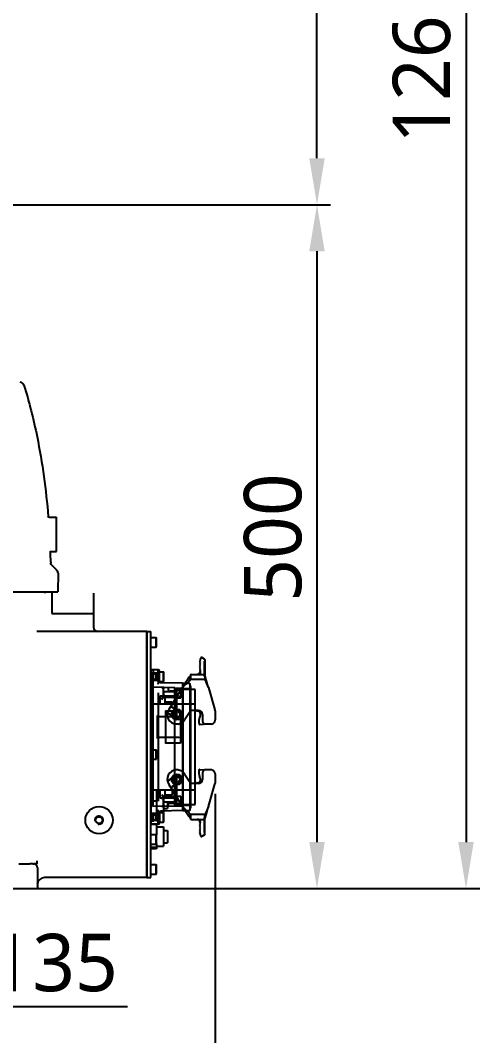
# Model space of a CAD drawing. Header units: millimetres. Extents: x 5828 to 6704, y 123 to 421.
# Drawn here: x 6449.31 to 6466.11, y 215.84 to 252.96 of the extents above; entities that cross this region are included whole.
import ezdxf

# ---------------------------------------------------------------- set-up
doc = ezdxf.new("R2010")
doc.units = ezdxf.units.MM
doc.linetypes.add('BANKLINE1', pattern=[5.5, 4, -1.5])
doc.layers.add('00_COMPONENTS', color=7, linetype='BANKLINE1')
doc.layers.add('外形图', color=7, linetype='Continuous')
doc.styles.add('微软雅黑', font='msyh.ttc', dxfattribs={"height": 2.1})
doc.dimstyles.new('尺寸标注_1_20比例', dxfattribs={"dimtxt": 2.1, "dimasz": 1.7, "dimexe": 0.5, "dimexo": 0.4, "dimgap": 0.5, "dimtad": 1, "dimdec": 1, "dimlfac": 20, "dimdsep": 46, "dimtxsty": '微软雅黑', "dimcen": 0.09, "dimadec": 0, "dimazin": 0, "dimtp": 0.01, "dimtm": 0.01, "dimtfac": 1, "dimtdec": 1, "dimtofl": 0, "dimtmove": 0, "dimatfit": 3, "dimfxl": 1, "dimtolj": 1, "dimarcsym": 0})

# ---------------------------------------------------------------- blocks, each defined once
blk = doc.blocks.new('*D1313')
at = {"layer": 'Defpoints', "color": 0}
for p in [(6449.795, 246.219), (6449.338, 221.218), (6460.163, 221.218)]:
    blk.add_point(p, dxfattribs=at)
at = {"layer": '外形图', "color": 0, "linetype": 'Continuous', "lineweight": -2}
for p, q in [((6450.195, 246.219), (6460.663, 246.219)), ((6460.163, 244.519), (6460.163, 222.918)), ((6449.738, 221.218), (6460.663, 221.218))]:
    blk.add_line(p, q, dxfattribs=at)
at = {"layer": '外形图', "color": 0}
for points in [[(6460.446, 244.519), (6459.88, 244.519), (6460.163, 246.219)], [(6459.88, 222.918), (6460.446, 222.918), (6460.163, 221.218)]]:
    blk.add_solid(points, dxfattribs=at)
at = {"layer": '外形图', "color": 0, "insert": (6457.491, 234.052), "char_height": 2.1, "attachment_point": 2, "rotation": 90, "style": '微软雅黑'}
blk.add_mtext('\\A1;500', dxfattribs=at)
blk = doc.blocks.new('*D1314')
at = {"layer": 'Defpoints', "color": 0}
for p in [(6438.62, 276.719), (6460.163, 276.719), (6442.691, 246.219)]:
    blk.add_point(p, dxfattribs=at)
at = {"layer": '外形图', "color": 0, "linetype": 'Continuous', "lineweight": -2}
for p, q in [((6439.02, 276.719), (6460.663, 276.719)), ((6460.163, 247.919), (6460.163, 275.019)), ((6443.091, 246.219), (6460.663, 246.219))]:
    blk.add_line(p, q, dxfattribs=at)
at = {"layer": '外形图', "color": 0}
for points in [[(6460.446, 275.019), (6459.88, 275.019), (6460.163, 276.719)], [(6459.88, 247.919), (6460.446, 247.919), (6460.163, 246.219)]]:
    blk.add_solid(points, dxfattribs=at)
at = {"layer": '外形图', "color": 0, "insert": (6457.482, 261.469), "char_height": 2.1, "attachment_point": 2, "rotation": 90, "style": '微软雅黑'}
blk.add_mtext('\\A1;610', dxfattribs=at)
blk = doc.blocks.new('*D1320')
at = {"layer": 'Defpoints', "color": 0}
for p in [(6435.861, 284.244), (6448.984, 221.218), (6465.614, 221.218)]:
    blk.add_point(p, dxfattribs=at)
at = {"layer": '外形图', "color": 0, "linetype": 'Continuous', "lineweight": -2}
for p, q in [((6436.261, 284.244), (6466.114, 284.244)), ((6465.614, 282.544), (6465.614, 222.918)), ((6449.384, 221.218), (6466.114, 221.218))]:
    blk.add_line(p, q, dxfattribs=at)
at = {"layer": '外形图', "color": 0}
for points in [[(6465.897, 282.544), (6465.331, 282.544), (6465.614, 284.244)], [(6465.331, 222.918), (6465.897, 222.918), (6465.614, 221.218)]]:
    blk.add_solid(points, dxfattribs=at)
at = {"layer": '外形图', "color": 0, "insert": (6462.931, 252.731), "char_height": 2.1, "attachment_point": 2, "rotation": 90, "style": '微软雅黑'}
blk.add_mtext('\\A1;1260.5', dxfattribs=at)
blk = doc.blocks.new('*D1321')
at = {"layer": 'Defpoints', "color": 0}
for p in [(6456.436, 225.076), (6442.691, 221.298), (6442.691, 207.632)]:
    blk.add_point(p, dxfattribs=at)
at = {"layer": '外形图', "color": 0, "linetype": 'Continuous', "lineweight": -2}
for p, q in [((6456.436, 224.676), (6456.436, 207.132)), ((6442.691, 220.898), (6442.691, 207.132)), ((6454.736, 207.632), (6444.391, 207.632))]:
    blk.add_line(p, q, dxfattribs=at)
at = {"layer": '外形图', "color": 0}
for points in [[(6444.391, 207.916), (6444.391, 207.349), (6442.691, 207.632)], [(6454.736, 207.349), (6454.736, 207.916), (6456.436, 207.632)]]:
    blk.add_solid(points, dxfattribs=at)
at = {"layer": '外形图', "color": 0, "insert": (6449.591, 210.304), "char_height": 2.1, "attachment_point": 2, "style": '微软雅黑'}
blk.add_mtext('\\A1;\\A1;275', dxfattribs=at)
blk = doc.blocks.new('*D1332')
at = {"layer": '00_COMPONENTS', "color": 0, "linetype": 'ByBlock', "lineweight": -2, "ltscale": 20}
for p, q in [((6439.316, 222.068), (6439.316, 216.406)), ((6446.066, 222.068), (6446.066, 216.406)), ((6441.016, 216.906), (6444.366, 216.906)), ((6446.066, 216.906), (6453.233, 216.906))]:
    blk.add_line(p, q, dxfattribs=at)
at = {"layer": '00_COMPONENTS', "color": 0}
for points in [[(6441.016, 217.189), (6441.016, 216.622), (6439.316, 216.906)], [(6444.366, 216.622), (6444.366, 217.189), (6446.066, 216.906)]]:
    blk.add_solid(points, dxfattribs=at)
at = {"layer": 'Defpoints', "color": 0}
for p in [(6439.316, 222.468), (6446.066, 222.468), (6446.066, 216.906)]:
    blk.add_point(p, dxfattribs=at)
at = {"layer": '00_COMPONENTS', "color": 0, "insert": (6450.534, 218.497), "char_height": 2.1, "attachment_point": 5, "style": '微软雅黑'}
blk.add_mtext('\\A1;135', dxfattribs=at)

msp = doc.modelspace()

# ---------------------------------------------------------------- linework, layer by layer
at = {"layer": '外形图', "linetype": 'Continuous'}
for p, q in [((6450.3331, 234.818), (6450.3354, 234.7903)), ((6450.364, 234.7935), (6450.6412, 234.7935)), ((6450.6412, 233.5435), (6450.6412, 234.7935)), ((6450.4446, 233.5435), (6450.6412, 233.5435)), ((6450.4122, 233.5288), (6450.4126, 233.5181)), ((6450.4251, 233.1586), (6450.4249, 233.1685)), ((6450.6452, 232.8592), (6450.4708, 233.029)), ((6450.6906, 232.7517), (6450.6868, 232.0685)), ((6433.441, 232.0685), (6450.6868, 232.0685)), ((6450.2162, 232.0185), (6450.2162, 232.0685)), ((6450.4619, 232.0185), (6450.4619, 231.2685)), ((6451.9891, 232.0185), (6451.9891, 231.2685)), ((6450.4619, 231.2685), (6451.9891, 231.2685)), ((6451.9912, 231.2685), (6451.9912, 230.7685)), ((6453.9412, 230.6185), (6449.9213, 230.6185)), ((6453.9412, 230.6185), (6454.0912, 230.6185)), ((6453.9412, 230.6185), (6453.9412, 221.6184)), ((6453.9412, 221.6184), (6453.9412, 230.6185)), ((6454.0912, 221.6184), (6454.0912, 230.6185)), ((6454.0912, 230.3935), (6454.2837, 230.3935)), ((6454.2837, 230.3935), (6454.2912, 230.386)), ((6454.2837, 230.0435), (6454.2837, 230.3935)), ((6454.2912, 230.051), (6454.2912, 230.386)), ((6454.0912, 230.0435), (6454.2837, 230.0435)), ((6454.2837, 230.0435), (6454.2912, 230.051)), ((6455.8958, 229.5589), (6455.8767, 229.538)), ((6455.8958, 229.5204), (6455.8767, 229.538)), ((6455.8958, 229.5204), (6455.8767, 229.4995)), ((6455.8958, 229.4819), (6455.8767, 229.4995)), ((6455.8958, 229.4819), (6455.8767, 229.461)), ((6455.8958, 229.4434), (6455.8767, 229.461)), ((6455.919, 229.6542), (6455.8858, 229.6011)), ((6455.8858, 229.6011), (6455.8858, 229.5681)), ((6455.8958, 229.5589), (6455.8858, 229.5681)), ((6456.0491, 229.6024), (6455.9535, 229.6622)), ((6456.0312, 229.526), (6456.0608, 229.526)), ((6456.0312, 229.526), (6456.0312, 228.976)), ((6456.0608, 229.5812), (6456.0608, 228.866)), ((6454.0912, 229.2185), (6454.1662, 229.2185)), ((6454.1562, 229.218), (6454.0912, 229.218)), ((6454.0912, 229.218), (6454.0912, 223.5689)), ((6454.3562, 229.2185), (6454.1562, 229.2185)), ((6454.1562, 229.1335), (6454.1562, 228.8035)), ((6454.1662, 229.2185), (6454.1662, 229.0685)), ((6454.1662, 229.106), (6454.3112, 229.106)), ((6454.2662, 229.061), (6454.2837, 229.076)), ((6454.2837, 229.081), (6454.3562, 229.081)), ((6454.2837, 229.081), (6454.2837, 228.856)), ((6454.3112, 229.106), (6454.3162, 229.101)), ((6454.3112, 229.0685), (6454.3112, 229.106)), ((6454.3162, 229.0685), (6454.3162, 229.101)), ((6454.3562, 229.1685), (6454.3562, 228.712)), ((6454.3562, 229.1435), (6454.5487, 229.1435)), ((6454.3562, 228.7935), (6454.3562, 229.1435)), ((6454.4062, 228.755), (6454.4062, 229.1685)), ((6454.5487, 229.1435), (6454.5562, 229.136)), ((6454.5487, 228.7935), (6454.5487, 229.1435)), ((6454.5562, 228.801), (6454.5562, 229.136)), ((6455.8958, 229.4434), (6455.8767, 229.4225)), ((6455.8958, 229.4049), (6455.8767, 229.4225)), ((6455.8958, 229.4049), (6455.8767, 229.384)), ((6455.8958, 229.3664), (6455.8767, 229.384)), ((6455.8958, 229.3664), (6455.8767, 229.3455)), ((6455.8958, 229.3279), (6455.8767, 229.3455)), ((6455.8958, 229.3279), (6455.8767, 229.307)), ((6455.8958, 229.2894), (6455.8767, 229.307)), ((6455.8958, 229.2894), (6455.8767, 229.2685)), ((6455.8958, 229.2509), (6455.8767, 229.2685)), ((6455.8958, 229.2509), (6455.8767, 229.23)), ((6455.8958, 229.2124), (6455.8767, 229.23)), ((6455.8958, 229.2124), (6455.8767, 229.1915)), ((6455.8958, 229.1739), (6455.8767, 229.1915)), ((6455.8858, 229.141), (6455.8854, 229.134)), ((6455.8958, 229.1739), (6455.8858, 229.163)), ((6455.8858, 229.163), (6455.8858, 229.141)), ((6455.8858, 229.141), (6455.8858, 229.041)), ((6454.2562, 229.0735), (6454.0912, 229.0735)), ((6454.0912, 229.0685), (6454.3562, 229.0685)), ((6454.0912, 228.8685), (6454.3562, 228.8685)), ((6454.2562, 228.8635), (6454.0912, 228.8635)), ((6454.1662, 227.9759), (6454.1662, 228.8685)), ((6454.1662, 228.831), (6454.3112, 228.831)), ((6454.2562, 229.0735), (6454.2562, 228.8635)), ((6454.2662, 229.061), (6454.2562, 229.061)), ((6454.2662, 228.876), (6454.2562, 228.876)), ((6454.2662, 229.061), (6454.2662, 228.876)), ((6454.2662, 228.876), (6454.2837, 228.861)), ((6454.2837, 228.856), (6454.3562, 228.856)), ((6454.3112, 228.8685), (6454.3112, 228.831)), ((6454.3112, 228.831), (6454.3162, 228.836)), ((6454.3162, 228.8685), (6454.3162, 228.836)), ((6454.3562, 228.7935), (6454.5487, 228.7935)), ((6454.3572, 228.6897), (6454.3562, 228.712)), ((6455.2437, 228.721), (6454.4536, 228.7416)), ((6454.5487, 228.7935), (6454.5562, 228.801)), ((6455.2437, 228.721), (6455.2437, 224.0659)), ((6455.5109, 228.7135), (6455.2562, 228.7135)), ((6455.2562, 228.7135), (6455.2562, 224.0734)), ((6455.3427, 228.7249), (6455.317, 228.6862)), ((6455.3676, 228.7617), (6455.3427, 228.7249)), ((6455.4965, 228.9515), (6455.4813, 228.9288)), ((6455.5109, 228.7135), (6455.5109, 224.0734)), ((6455.5358, 229.016), (6455.5358, 228.866)), ((6456.0608, 228.866), (6455.5358, 228.866)), ((6455.5607, 229.041), (6456.036, 229.041)), ((6455.7898, 229.0411), (6455.7859, 229.041)), ((6456.0312, 228.976), (6456.0608, 228.976)), ((6456.0683, 228.9953), (6456.0649, 229.0071)), ((6456.0983, 228.8945), (6456.0683, 228.9953)), ((6456.1133, 228.8439), (6456.0983, 228.8945)), ((6456.1877, 228.5981), (6456.1133, 228.8439)), ((6454.1562, 228.4684), (6454.0912, 228.4684)), ((6454.9587, 228.5535), (6454.1562, 228.5745)), ((6454.1562, 228.5745), (6454.1562, 224.2124)), ((6454.3562, 228.3692), (6454.3562, 224.4177)), ((6454.4922, 228.5647), (6454.4825, 228.5659)), ((6454.5254, 228.5393), (6454.519, 228.5487)), ((6454.5297, 228.5282), (6454.5254, 228.5393)), ((6454.5312, 228.5159), (6454.5297, 228.5282)), ((6454.5312, 228.5156), (6454.5312, 228.2291)), ((6454.5312, 228.4059), (6454.5562, 228.4059)), ((6454.9587, 228.4059), (6454.5562, 228.4059)), ((6454.5562, 228.256), (6454.5562, 228.4059)), ((6454.7137, 228.5599), (6454.7137, 228.5229)), ((6455.2531, 228.5884), (6454.7394, 227.7664)), ((6454.7868, 228.4479), (6454.9587, 228.4434)), ((6454.9587, 228.501), (6454.9587, 228.5535)), ((6454.9587, 228.5485), (6455.2437, 228.5534)), ((6455.7087, 228.501), (6454.9587, 228.501)), ((6454.9587, 227.9759), (6454.9587, 228.501)), ((6455.0187, 228.501), (6455.0187, 227.3742)), ((6455.0187, 228.4684), (6455.1812, 228.4684)), ((6455.1812, 228.4684), (6455.1812, 228.1935)), ((6455.2562, 228.656), (6455.2437, 228.656)), ((6455.2562, 228.591), (6455.2437, 228.591)), ((6455.2905, 228.6461), (6455.2531, 228.5884)), ((6455.2531, 228.5884), (6455.2743, 228.5752)), ((6455.5109, 228.5185), (6455.2562, 228.5185)), ((6455.317, 228.6862), (6455.2905, 228.6461)), ((6455.5362, 228.616), (6455.5362, 224.1709)), ((6455.7087, 224.2859), (6455.7087, 228.501)), ((6456.1906, 228.5884), (6456.1667, 228.5812)), ((6456.1906, 228.5884), (6456.1877, 228.5981)), ((6456.1906, 228.5883), (6456.1971, 228.566)), ((6456.1971, 228.566), (6456.4304, 227.752)), ((6454.0912, 227.9759), (6454.9587, 227.9759)), ((6454.9587, 228.2559), (6454.4187, 228.2559)), ((6454.4187, 228.2559), (6454.4187, 227.9759)), ((6454.5329, 228.2209), (6454.5312, 228.2292)), ((6454.5556, 228.2078), (6454.5434, 228.2113)), ((6454.9587, 228.1972), (6454.5556, 228.2078)), ((6454.6037, 228.2559), (6454.6037, 227.9759)), ((6454.6037, 228.0459), (6454.8687, 228.0459)), ((6454.8687, 227.9759), (6454.8687, 228.0459)), ((6454.9587, 224.8109), (6454.9587, 227.9759)), ((6455.0187, 228.1934), (6455.1812, 228.1934)), ((6455.0187, 227.9747), (6455.7087, 227.9747)), ((6455.1262, 228.2489), (6455.1812, 228.2489)), ((6455.1262, 228.2489), (6455.1262, 228.2206)), ((6455.1812, 228.2206), (6455.1262, 228.2206)), ((6454.6227, 227.7159), (6454.6227, 226.5209)), ((6455.1662, 227.7079), (6454.6227, 227.7079)), ((6454.9687, 227.4728), (6454.6922, 227.6455)), ((6454.8335, 227.9169), (6454.8494, 227.848)), ((6455.1038, 227.6891), (6454.8494, 227.848)), ((6455.1662, 227.7079), (6455.1662, 226.5289)), ((6455.5427, 227.7309), (6455.3331, 227.3955)), ((6455.539, 227.738), (6455.5418, 227.7328)), ((6455.5427, 227.7309), (6455.5417, 227.7329)), ((6455.8262, 227.7309), (6455.5427, 227.7309)), ((6455.7611, 227.7309), (6455.7611, 227.707)), ((6455.7811, 227.707), (6455.7611, 227.707)), ((6456.4363, 227.7107), (6456.4363, 227.3809)), ((6454.1562, 227.4424), (6454.1562, 227.3461)), ((6454.3262, 226.6984), (6454.3262, 227.5384)), ((6455.1112, 227.4909), (6454.3262, 227.4909)), ((6455.0717, 227.2327), (6455.0007, 227.2327)), ((6455.8487, 227.2361), (6455.8501, 227.2306)), ((6455.849, 227.2361), (6455.8496, 227.2313)), ((6455.8946, 227.5293), (6455.8692, 227.4746)), ((6455.8776, 227.2124), (6455.995, 227.2282)), ((6455.9762, 227.5809), (6455.9762, 227.3309)), ((6456.3095, 227.2327), (6456.0573, 227.2327)), ((6454.1562, 226.9084), (6454.1562, 226.7803)), ((6455.1112, 226.7459), (6454.3262, 226.7459)), ((6455.1662, 226.5289), (6454.6227, 226.5289)), ((6454.0912, 226.2934), (6454.2837, 226.2934)), ((6454.2837, 226.2934), (6454.2912, 226.2859)), ((6454.2837, 225.9434), (6454.2837, 226.2934)), ((6454.2912, 225.9509), (6454.2912, 226.2859)), ((6454.0912, 225.9434), (6454.2837, 225.9434)), ((6454.2837, 225.9434), (6454.2912, 225.9509)), ((6455.0717, 225.5541), (6455.0007, 225.5541)), ((6455.0013, 225.5468), (6455.001, 225.5522)), ((6455.002, 225.5291), (6455.0017, 225.5387)), ((6455.0187, 225.4126), (6455.0187, 224.2859)), ((6455.0711, 225.5468), (6455.0715, 225.5522)), ((6455.0715, 225.5522), (6455.0717, 225.5541)), ((6455.3331, 225.3914), (6455.5427, 225.0559)), ((6455.8501, 225.5562), (6455.8487, 225.5508)), ((6455.849, 225.5508), (6455.8496, 225.5556)), ((6455.8776, 225.5745), (6455.995, 225.5587)), ((6455.9762, 225.4559), (6455.9762, 225.2059)), ((6456.3095, 225.5541), (6456.0573, 225.5541)), ((6456.3081, 225.5387), (6456.3074, 225.5291)), ((6456.4363, 225.4059), (6456.4363, 225.0762)), ((6454.9687, 225.314), (6454.6922, 225.1413)), ((6454.7394, 225.0204), (6455.2531, 224.1984)), ((6455.1038, 225.0978), (6454.8494, 224.9388)), ((6455.5417, 225.0539), (6455.539, 225.0488)), ((6455.5418, 225.054), (6455.5427, 225.0559)), ((6455.8262, 225.0559), (6455.5427, 225.0559)), ((6455.7811, 225.0798), (6455.7611, 225.0799)), ((6455.7611, 225.0799), (6455.7611, 225.0559)), ((6455.8946, 225.2575), (6455.8692, 225.3122)), ((6456.1971, 224.2209), (6456.4304, 225.0348)), ((6454.9587, 224.8109), (6454.0912, 224.8109)), ((6454.2912, 224.8109), (6454.2912, 223.925)), ((6454.2912, 224.7184), (6454.4187, 224.7184)), ((6454.4187, 224.8109), (6454.4187, 224.5309)), ((6454.6037, 224.8109), (6454.6037, 224.5309)), ((6454.6037, 224.6409), (6454.8687, 224.6409)), ((6454.8187, 224.6409), (6454.8187, 224.5309)), ((6454.8494, 224.9388), (6454.8335, 224.8699)), ((6454.8687, 224.8109), (6454.8687, 224.6409)), ((6454.9587, 224.2859), (6454.9587, 224.8109)), ((6455.7087, 224.8122), (6455.0187, 224.8122)), ((6454.2912, 224.408), (6454.0912, 224.408)), ((6454.1562, 224.3184), (6454.0912, 224.3184)), ((6454.4187, 224.5309), (6454.9587, 224.5309)), ((6454.4687, 224.5309), (6454.4687, 224.5109)), ((6454.5562, 224.5109), (6454.4687, 224.5109)), ((6454.5036, 224.5109), (6454.5036, 224.5309)), ((6454.5253, 224.2473), (6454.5297, 224.2585)), ((6454.5297, 224.2585), (6454.5312, 224.2709)), ((6454.5312, 224.5541), (6454.5345, 224.5664)), ((6454.5312, 224.5577), (6454.5329, 224.566)), ((6454.5312, 224.5577), (6454.5312, 224.2713)), ((6454.5312, 224.3809), (6454.5562, 224.3809)), ((6454.5389, 224.5309), (6454.5389, 224.5109)), ((6454.5487, 224.5109), (6454.5487, 224.0184)), ((6454.9587, 224.5896), (6454.5556, 224.5791)), ((6454.5562, 224.3809), (6454.5562, 224.5309)), ((6454.9587, 224.3809), (6454.5562, 224.3809)), ((6454.6987, 224.3809), (6454.6987, 224.1434)), ((6454.7137, 224.227), (6454.7137, 224.264)), ((6454.7868, 224.3389), (6454.9587, 224.3434)), ((6454.9587, 224.2859), (6455.7087, 224.2859)), ((6454.9587, 224.2334), (6454.9587, 224.2859)), ((6455.0187, 224.5934), (6455.1812, 224.5934)), ((6455.0187, 224.3184), (6455.1812, 224.3184)), ((6455.1262, 224.3738), (6455.1812, 224.3738)), ((6455.1262, 224.3738), (6455.1262, 224.3456)), ((6455.1812, 224.3456), (6455.1262, 224.3456)), ((6455.1812, 224.5934), (6455.1812, 224.3184)), ((6455.2562, 224.2684), (6455.5109, 224.2684)), ((6454.2912, 223.9646), (6454.0912, 223.9646)), ((6454.2912, 223.925), (6454.0912, 223.925)), ((6454.2562, 223.9234), (6454.0912, 223.9234)), ((6454.0912, 223.9184), (6454.3562, 223.9184)), ((6454.9587, 224.2334), (6454.1562, 224.2124)), ((6454.1562, 223.9834), (6454.1562, 223.6534)), ((6454.2562, 223.9234), (6454.2562, 223.7134)), ((6454.2662, 223.9109), (6454.2562, 223.9109)), ((6454.2662, 223.9109), (6454.2837, 223.9259)), ((6454.2662, 223.9109), (6454.2662, 223.7259)), ((6454.2837, 223.9309), (6454.3562, 223.9309)), ((6454.2837, 223.9309), (6454.2837, 223.7059)), ((6454.2912, 224.0184), (6454.5487, 224.0184)), ((6454.3562, 224.0748), (6454.3572, 224.0972)), ((6454.3562, 224.0748), (6454.3562, 223.6184)), ((6454.3562, 223.9934), (6454.5487, 223.9934)), ((6454.3562, 223.6434), (6454.3562, 223.9934)), ((6454.3562, 223.9452), (6454.3593, 223.9697)), ((6454.4062, 224.0234), (6454.3862, 224.0234)), ((6454.3862, 224.0234), (6454.3862, 223.8493)), ((6454.4062, 223.9701), (6454.3862, 223.9701)), ((6454.4062, 223.9661), (6454.3862, 223.9661)), ((6454.4062, 223.9623), (6454.3862, 223.9623)), ((6454.4062, 223.9598), (6454.3862, 223.9598)), ((6454.4062, 223.9565), (6454.3862, 223.9565)), ((6454.4062, 223.9539), (6454.3862, 223.9539)), ((6454.4062, 223.9488), (6454.3862, 223.9488)), ((6454.4062, 223.945), (6454.3862, 223.945)), ((6454.4062, 223.9407), (6454.3862, 223.9407)), ((6454.4062, 223.921), (6454.3862, 223.921)), ((6454.4062, 223.9062), (6454.3862, 223.9062)), ((6454.4062, 224.0318), (6454.4062, 223.8494)), ((6455.2437, 224.0659), (6454.4536, 224.0452)), ((6454.5108, 224.2306), (6454.5188, 224.2379)), ((6454.525, 224.2467), (6454.5186, 224.2377)), ((6454.5188, 224.2379), (6454.5253, 224.2473)), ((6454.5487, 224.1434), (6454.6987, 224.1434)), ((6454.5487, 223.9934), (6454.5562, 223.9859)), ((6454.5487, 223.6434), (6454.5487, 223.9934)), ((6454.5562, 223.6509), (6454.5562, 223.9859)), ((6454.9587, 224.2384), (6455.2437, 224.2334)), ((6455.2562, 224.1959), (6455.2437, 224.1959)), ((6455.2562, 224.1309), (6455.2437, 224.1309)), ((6455.2531, 224.1984), (6455.2743, 224.2117)), ((6455.2531, 224.1984), (6455.2752, 224.1643)), ((6455.2562, 224.0734), (6455.5109, 224.0734)), ((6455.2752, 224.1643), (6455.3097, 224.1116)), ((6455.3097, 224.1116), (6455.3321, 224.0779)), ((6455.3321, 224.0779), (6455.3539, 224.0453)), ((6455.3539, 224.0453), (6455.4809, 223.8586)), ((6455.5358, 223.9127), (6455.5183, 223.9096)), ((6455.5183, 223.9096), (6455.5183, 223.7846)), ((6455.5183, 223.8968), (6455.5358, 223.9012)), ((6455.5358, 223.894), (6455.5183, 223.8971)), ((6455.5183, 223.8909), (6455.5358, 223.8878)), ((6455.5183, 223.888), (6455.5358, 223.8882)), ((6455.5183, 223.8839), (6455.5358, 223.886)), ((6455.5358, 223.885), (6455.5183, 223.8858)), ((6456.0608, 223.9209), (6455.5358, 223.9209)), ((6455.5358, 223.9209), (6455.5358, 223.7708)), ((6456.0608, 223.2056), (6456.0608, 223.9209)), ((6456.0697, 223.7962), (6456.128, 223.9917)), ((6456.128, 223.9917), (6456.1877, 224.1887)), ((6456.1906, 224.1984), (6456.1667, 224.2056)), ((6456.1877, 224.1887), (6456.1906, 224.1985)), ((6456.1971, 224.2209), (6456.1906, 224.1984)), ((6454.0912, 223.7184), (6454.3562, 223.7184)), ((6454.2562, 223.7134), (6454.0912, 223.7134)), ((6454.1562, 223.5689), (6454.0912, 223.5689)), ((6454.2912, 223.5618), (6454.0912, 223.5618)), ((6454.3562, 223.5684), (6454.1562, 223.5684)), ((6454.2662, 223.7259), (6454.2562, 223.7259)), ((6454.2662, 223.7259), (6454.2837, 223.7109)), ((6454.2837, 223.7059), (6454.3562, 223.7059)), ((6454.2912, 223.5618), (6454.2912, 223.1859)), ((6454.3562, 223.6434), (6454.5487, 223.6434)), ((6454.4062, 223.8671), (6454.3862, 223.8671)), ((6454.4062, 223.8498), (6454.3862, 223.8498)), ((6454.4062, 223.8494), (6454.3862, 223.8494)), ((6454.3862, 223.8493), (6454.3862, 223.8205)), ((6454.4062, 223.849), (6454.3862, 223.849)), ((6454.4062, 223.8479), (6454.3862, 223.8479)), ((6454.4062, 223.8381), (6454.3862, 223.8381)), ((6454.3862, 223.8373), (6454.4062, 223.8373)), ((6454.3862, 223.8355), (6454.4062, 223.8355)), ((6454.3862, 223.8343), (6454.4062, 223.8343)), ((6454.3862, 223.8333), (6454.4062, 223.8333)), ((6454.3862, 223.8318), (6454.4062, 223.8318)), ((6454.3862, 223.831), (6454.4062, 223.831)), ((6454.3862, 223.8273), (6454.4062, 223.8273)), ((6454.3862, 223.8266), (6454.4062, 223.8266)), ((6454.3862, 223.8216), (6454.4062, 223.8216)), ((6454.4062, 223.8205), (6454.3862, 223.8205)), ((6454.3862, 223.8205), (6454.3862, 223.6234)), ((6454.3862, 223.8192), (6454.4062, 223.8192)), ((6454.4062, 223.8185), (6454.3862, 223.8185)), ((6454.3862, 223.8177), (6454.4062, 223.8177)), ((6454.3862, 223.8113), (6454.4062, 223.8113)), ((6454.3862, 223.8078), (6454.4062, 223.8078)), ((6454.3862, 223.8024), (6454.4062, 223.8024)), ((6454.3862, 223.7998), (6454.4062, 223.7998)), ((6454.3862, 223.7988), (6454.4062, 223.7988)), ((6454.3862, 223.7826), (6454.4062, 223.7826)), ((6454.3862, 223.7435), (6454.4062, 223.7435)), ((6454.3862, 223.7287), (6454.4062, 223.7287)), ((6454.3862, 223.6792), (6454.4062, 223.6792)), ((6454.3862, 223.6234), (6454.4062, 223.6234)), ((6454.4062, 223.8494), (6454.4062, 223.8205)), ((6454.4062, 223.8205), (6454.4062, 223.6184)), ((6454.5487, 223.6434), (6454.5562, 223.6509)), ((6455.5284, 223.8721), (6455.5183, 223.8756)), ((6455.5183, 223.8721), (6455.5358, 223.8752)), ((6455.5358, 223.8565), (6455.5183, 223.8596)), ((6455.5358, 223.8502), (6455.5183, 223.8471)), ((6455.5183, 223.8402), (6455.5358, 223.8398)), ((6455.5358, 223.8377), (6455.5183, 223.8346)), ((6455.5358, 223.8315), (6455.5183, 223.8346)), ((6455.5183, 223.8221), (6455.5358, 223.819)), ((6455.5183, 223.7971), (6455.5358, 223.8002)), ((6455.5183, 223.7846), (6455.5358, 223.7815)), ((6455.5607, 223.7459), (6456.036, 223.7459)), ((6455.7857, 223.7459), (6455.7883, 223.7458)), ((6455.8958, 223.613), (6455.8767, 223.5953)), ((6455.8958, 223.5745), (6455.8767, 223.5953)), ((6455.8958, 223.5745), (6455.8767, 223.5568)), ((6455.8958, 223.536), (6455.8767, 223.5568)), ((6455.8958, 223.536), (6455.8767, 223.5183)), ((6455.8958, 223.4975), (6455.8767, 223.5183)), ((6455.8802, 223.6769), (6455.883, 223.6669)), ((6455.8854, 223.6528), (6455.8858, 223.6459)), ((6455.8858, 223.6459), (6455.8858, 223.7459)), ((6455.8858, 223.6459), (6455.8858, 223.6239)), ((6455.8958, 223.613), (6455.8858, 223.6239)), ((6456.0312, 223.8109), (6456.0608, 223.8109)), ((6456.0312, 223.8109), (6456.0312, 223.2609)), ((6456.0625, 223.7714), (6456.0654, 223.7814)), ((6456.0654, 223.7814), (6456.0697, 223.7962)), ((6454.0912, 223.1934), (6454.2837, 223.1934)), ((6454.2837, 223.1934), (6454.2912, 223.1859)), ((6454.2837, 222.8434), (6454.2837, 223.1934)), ((6454.2912, 223.4684), (6454.5487, 223.4684)), ((6454.2912, 222.8509), (6454.2912, 223.1859)), ((6454.5487, 223.4684), (6454.5487, 222.7684)), ((6454.5487, 223.3434), (6454.6987, 223.3434)), ((6454.6987, 223.3434), (6454.6987, 222.8934)), ((6455.8958, 223.4975), (6455.8767, 223.4798)), ((6455.8958, 223.459), (6455.8767, 223.4798)), ((6455.8958, 223.459), (6455.8767, 223.4413)), ((6455.8958, 223.4205), (6455.8767, 223.4413)), ((6455.8958, 223.4205), (6455.8767, 223.4028)), ((6455.8958, 223.382), (6455.8767, 223.4028)), ((6455.8958, 223.382), (6455.8767, 223.3643)), ((6455.8958, 223.3435), (6455.8767, 223.3643)), ((6455.8958, 223.3435), (6455.8767, 223.3258)), ((6455.8958, 223.305), (6455.8767, 223.3258)), ((6455.8958, 223.305), (6455.8767, 223.2873)), ((6455.8958, 223.2665), (6455.8767, 223.2873)), ((6455.8958, 223.2665), (6455.8767, 223.2488)), ((6455.8958, 223.228), (6455.8767, 223.2488)), ((6455.8958, 223.228), (6455.8858, 223.2188)), ((6455.8858, 223.2188), (6455.8858, 223.1858)), ((6455.8858, 223.1858), (6455.919, 223.1326)), ((6456.0491, 223.1844), (6455.9535, 223.1247)), ((6456.0312, 223.2609), (6456.0608, 223.2609)), ((6454.0912, 222.8434), (6454.2837, 222.8434)), ((6454.2837, 222.8434), (6454.2912, 222.8509)), ((6454.2912, 222.8509), (6454.2912, 222.6749)), ((6454.2912, 222.7684), (6454.5487, 222.7684)), ((6454.5487, 222.8934), (6454.6987, 222.8934)), ((6454.2912, 222.7146), (6454.0912, 222.7146)), ((6454.2912, 222.6749), (6454.0912, 222.6749)), ((6449.2562, 222.1184), (6449.6639, 222.1184)), ((6449.7747, 222.1184), (6449.6639, 222.1184)), ((6449.7747, 222.1184), (6449.8156, 222.1184)), ((6449.9241, 222.1184), (6449.8156, 222.1184)), ((6449.9241, 222.1184), (6449.9241, 222.2244)), ((6454.0912, 222.0934), (6454.2837, 222.0934)), ((6454.2837, 222.0934), (6454.2912, 222.0859)), ((6454.2837, 221.7434), (6454.2837, 222.0934)), ((6454.2912, 221.7509), (6454.2912, 222.0859)), ((6449.9412, 221.9684), (6449.9412, 221.2184)), ((6454.0912, 221.7434), (6454.2837, 221.7434)), ((6454.2837, 221.7434), (6454.2912, 221.7509)), ((6449.9443, 221.3925), (6449.9609, 221.4658)), ((6453.9412, 221.6184), (6450.1912, 221.6184)), ((6453.9412, 221.6184), (6454.0912, 221.6184)), ((6444.6911, 221.2184), (6449.9412, 221.2184))]:
    msp.add_line(p, q, dxfattribs=at)
for points in [[(6450.364, 234.7935), (6450.3385, 234.801), (6450.3258, 234.8132), (6450.3235, 234.8172)], [(6450.4028, 233.5177), (6450.4024, 233.5158), (6450.4049, 233.5213), (6450.4194, 233.5363), (6450.4446, 233.5435)], [(6450.4708, 233.029), (6450.4546, 233.0475), (6450.4416, 233.0685)], [(6456.0608, 229.5812), (6456.0577, 229.5933), (6456.0491, 229.6024)], [(6455.8856, 229.1357), (6455.8839, 229.1243), (6455.881, 229.1123), (6455.8765, 229.1001), (6455.8702, 229.0882), (6455.8625, 229.0773), (6455.8538, 229.0679), (6455.8445, 229.0603), (6455.835, 229.0541), (6455.8253, 229.0492), (6455.8156, 229.0456), (6455.8061, 229.0431), (6455.7972, 229.0417), (6455.7897, 229.0411)], [(6455.8854, 229.134), (6455.8836, 229.1227), (6455.8806, 229.1112), (6455.8765, 229.1), (6455.871, 229.0894), (6455.8643, 229.0796), (6455.8567, 229.0709), (6455.8486, 229.0634), (6455.84, 229.0572), (6455.8313, 229.0521), (6455.8225, 229.0481), (6455.8137, 229.045), (6455.8051, 229.0429), (6455.7969, 229.0416)], [(6454.4536, 228.7416), (6454.4348, 228.7439), (6454.4159, 228.7501), (6454.3976, 228.7606), (6454.3813, 228.7753), (6454.3682, 228.7942), (6454.3594, 228.8166), (6454.3562, 228.8416)], [(6455.4813, 228.9288), (6455.403, 228.8136), (6455.3676, 228.7617)], [(6455.5359, 229.0195), (6455.5358, 229.0188), (6455.5356, 229.0181), (6455.5352, 229.0167), (6455.5345, 229.0146), (6455.5332, 229.0115), (6455.5311, 229.0072), (6455.5284, 229.002), (6455.5247, 228.9957), (6455.5204, 228.9885), (6455.5153, 228.9804), (6455.5096, 228.9715), (6455.5033, 228.9618), (6455.4965, 228.9515)], [(6455.5607, 229.041), (6455.548, 229.0375), (6455.5394, 229.029), (6455.5364, 229.022), (6455.5359, 229.0195)], [(6456.061, 229.0207), (6456.0602, 229.0232), (6456.0587, 229.0268), (6456.0544, 229.0329), (6456.046, 229.0389), (6456.036, 229.041)], [(6456.0649, 229.0071), (6456.0617, 229.0182), (6456.061, 229.0207)], [(6454.4843, 228.5658), (6454.4941, 228.5643), (6454.503, 228.561), (6454.5112, 228.556)], [(6454.519, 228.5487), (6454.5109, 228.5562), (6454.5018, 228.5615), (6454.4922, 228.5647)], [(6454.5188, 228.549), (6454.5251, 228.5399), (6454.5295, 228.5288), (6454.5312, 228.5159)], [(6454.5188, 228.549), (6454.5251, 228.5399), (6454.5295, 228.5288)], [(6454.5434, 228.2113), (6454.5345, 228.2204), (6454.5312, 228.2327)], [(6454.5312, 228.2327), (6454.5335, 228.2223), (6454.5395, 228.2142), (6454.5473, 228.2094), (6454.5556, 228.2078)], [(6454.533, 228.2208), (6454.5316, 228.2252), (6454.5312, 228.2287)], [(6454.5335, 228.2224), (6454.5393, 228.2144), (6454.5472, 228.2094)], [(6455.539, 227.738), (6455.5342, 227.7461), (6455.5288, 227.7559)], [(6455.8496, 227.2313), (6455.854, 227.2225), (6455.8604, 227.2163), (6455.8686, 227.2128), (6455.8776, 227.2124)], [(6456.0573, 227.2327), (6456.0579, 227.2346), (6456.0585, 227.2399)], [(6456.0599, 227.2577), (6456.0592, 227.2481), (6456.0585, 227.2399), (6456.0579, 227.2345)], [(6456.3074, 227.2577), (6456.3081, 227.2481), (6456.3084, 227.24), (6456.309, 227.2346), (6456.3095, 227.2327)], [(6456.3084, 227.24), (6456.3081, 227.2481), (6456.3074, 227.2577)], [(6455.002, 225.5291), (6455.0017, 225.5387), (6455.0013, 225.5468), (6455.001, 225.5522), (6455.0007, 225.5541)], [(6455.0704, 225.5291), (6455.0708, 225.5386), (6455.0711, 225.5468)], [(6455.8496, 225.5556), (6455.854, 225.5644), (6455.8604, 225.5705), (6455.8686, 225.5741), (6455.8776, 225.5745)], [(6456.0585, 225.5469), (6456.0579, 225.5523), (6456.0573, 225.5541)], [(6456.0585, 225.5469), (6456.0592, 225.5388), (6456.0599, 225.5291)], [(6456.3074, 225.5291), (6456.3081, 225.5387), (6456.3084, 225.5469)], [(6456.3095, 225.5541), (6456.309, 225.5522), (6456.3084, 225.5468)], [(6455.5288, 225.0309), (6455.534, 225.0405), (6455.539, 225.0488)], [(6454.5312, 224.2709), (6454.5295, 224.258), (6454.525, 224.2467)], [(6454.5556, 224.5791), (6454.5473, 224.5774), (6454.5395, 224.5726), (6454.5335, 224.5645), (6454.5312, 224.5541)], [(6454.5312, 224.5578), (6454.5316, 224.5614), (6454.533, 224.566)], [(6454.5345, 224.5664), (6454.5434, 224.5755), (6454.5556, 224.5791)], [(6454.3593, 223.9697), (6454.3678, 223.9919), (6454.3807, 224.0108), (6454.397, 224.0258)], [(6454.397, 224.0258), (6454.4153, 224.0365), (6454.4344, 224.0428), (6454.4536, 224.0452)], [(6454.4825, 224.2209), (6454.4921, 224.2221), (6454.5017, 224.2253), (6454.5108, 224.2306)], [(6454.5111, 224.2308), (6454.5029, 224.2258), (6454.4941, 224.2226), (6454.4843, 224.221)], [(6455.4809, 223.8586), (6455.4942, 223.8388), (6455.5003, 223.8297), (6455.5059, 223.821), (6455.5112, 223.8129), (6455.516, 223.8054), (6455.5203, 223.7985), (6455.5241, 223.7922), (6455.5273, 223.7867), (6455.53, 223.7818), (6455.532, 223.7778), (6455.5336, 223.7745), (6455.5346, 223.772), (6455.5352, 223.7702), (6455.5356, 223.769), (6455.5357, 223.7683), (6455.5358, 223.7678), (6455.536, 223.7671)], [(6455.5284, 223.8721), (6455.5309, 223.8713), (6455.5333, 223.8706), (6455.5358, 223.8699)], [(6455.536, 223.767), (6455.5366, 223.7644), (6455.5397, 223.7574), (6455.5482, 223.7492), (6455.5607, 223.7459)], [(6455.5365, 223.7645), (6455.5395, 223.7576), (6455.5479, 223.7494), (6455.5604, 223.7459)], [(6455.7885, 223.7458), (6455.7952, 223.7454), (6455.8041, 223.7441), (6455.8137, 223.7418), (6455.8236, 223.7383), (6455.8335, 223.7336), (6455.8433, 223.7275), (6455.8527, 223.7199), (6455.8617, 223.7106), (6455.8697, 223.6996), (6455.8762, 223.6874), (6455.8808, 223.675), (6455.8839, 223.6628), (6455.8856, 223.6512)], [(6455.7943, 223.7455), (6455.8008, 223.7447), (6455.8077, 223.7434), (6455.8149, 223.7415)], [(6455.8221, 223.7389), (6455.8293, 223.7358), (6455.8363, 223.732), (6455.8432, 223.7276), (6455.8498, 223.7225), (6455.8561, 223.7166), (6455.862, 223.7101), (6455.8675, 223.7028), (6455.8725, 223.6949), (6455.8767, 223.6862)], [(6455.883, 223.6669), (6455.8844, 223.6598), (6455.8854, 223.6528)], [(6456.036, 223.7459), (6456.0451, 223.7476), (6456.0531, 223.7526), (6456.0579, 223.7586), (6456.0598, 223.7625)], [(6456.0598, 223.7625), (6456.0606, 223.7649), (6456.0612, 223.7669)], [(6456.0612, 223.7669), (6456.0619, 223.769), (6456.0625, 223.7714)], [(6456.0491, 223.1844), (6456.0577, 223.1935), (6456.0608, 223.2056)], [(6449.9453, 221.2531), (6449.9472, 221.2626), (6449.9463, 221.3181)]]:
    msp.add_lwpolyline(points, dxfattribs=at)
for centre, radius in [((6455.0362, 227.5809), 0.1275), ((6455.0362, 227.5809), 0.12), ((6455.0362, 227.5809), 0.11), ((6455.0362, 225.2059), 0.1275), ((6455.0362, 225.2059), 0.12), ((6455.0362, 225.2059), 0.11), ((6452.1912, 223.7184), 0.5), ((6452.1912, 223.7184), 0.125)]:
    msp.add_circle(centre, radius, dxfattribs=at)
for centre, radius, start, end in [((6449.3009, 239.5803), 0.15, 17.23269, 86), ((6416.6186, 232.1543), 33.8215, 1.71848, 2.31107), ((6463.1824, 233.4116), 12.7598, 181.13602, 181.2549), ((6450.5417, 232.753), 0.1483, 41.85423, 45.77233), ((6450.5397, 232.7512), 0.151, 34.33002, 41.84894), ((6452.1412, 230.7685), 0.15, 180, 270), ((6455.9402, 229.641), 0.025, 58, 148), ((6454.3062, 229.1685), 0.05, 0, 90), ((6454.3562, 229.1685), 0.05, 0, 90), ((6455.7858, 229.141), 0.1, 270, 0), ((6454.4562, 228.8416), 0.1, 180, 240), ((6455.3362, 228.616), 0.2, 330.8236, 29.1764), ((6456.0358, 229.016), 0.025, 0.00164, 90), ((6454.4812, 228.5159), 0.05, 0, 88.5), ((6455.0362, 227.5809), 0.35, 148, 264.1774), ((6455.7813, 227.582), 0.125, 335.07622, 90.07622), ((6455.8262, 227.5809), 0.15, 0, 90), ((6456.2863, 227.7107), 0.15, 0, 16), ((6455.0362, 227.5809), 0.35, 275.82228, 328), ((6455.1112, 227.4759), 0.015, 0, 90), ((6456.1866, 227.3271), 0.35, 155.07622, 195.09174), ((6455.8743, 227.2371), 0.025, 195.07622, 277.67622), ((6456.0762, 227.3309), 0.1, 180, 259.09583), ((6455.9917, 227.253), 0.025, 277.67622, 354.74988), ((6456.2863, 227.3809), 0.15, 278.89875, 0), ((6455.1112, 226.7609), 0.015, 270, 0), ((6455.0362, 225.2059), 0.35, 95.8226, 212), ((6455.0362, 225.2059), 0.35, 32, 84.17772), ((6456.1866, 225.4597), 0.35, 164.90826, 204.92378), ((6455.8743, 225.5497), 0.025, 82.32378, 164.92378), ((6456.0762, 225.4559), 0.1, 100.90417, 180), ((6455.9917, 225.5339), 0.025, 5.25012, 82.32378), ((6456.2863, 225.4059), 0.15, 0, 81.10125), ((6455.7813, 225.2048), 0.125, 269.92378, 24.92378), ((6455.8262, 225.2059), 0.15, 270, 0), ((6456.2863, 225.0762), 0.15, 344, 0), ((6454.4812, 224.2709), 0.05, 271.5, 0), ((6455.3362, 224.1709), 0.2, 330.8236, 29.1764), ((6454.4562, 223.9452), 0.1, 120, 180), ((6452.1912, 223.7184), 0.15, 255, 195), ((6454.3062, 223.6184), 0.05, 270, 0), ((6454.3562, 223.6184), 0.05, 270, 0), ((6455.7858, 223.6459), 0.1, 0, 90), ((6456.0358, 223.7709), 0.025, 270, 359.99836), ((6455.9402, 223.1459), 0.025, 212, 302), ((6449.7912, 221.9684), 0.15, 0, 90), ((6450.1912, 221.3684), 0.25, 90, 174.34963), ((6450.1912, 221.3684), 0.25, 185.73543, 191.58982)]:
    msp.add_arc(centre, radius, start, end, dxfattribs=at)
for centre in [(6455.0384, 227.5809), (6455.0384, 225.2059)]:
    msp.add_ellipse(centre, major_axis=(0.195, 0), ratio=0.9999365, dxfattribs=at)
for points in [[(6449.4441, 239.6247), (6449.6358, 239.0068), (6449.7939, 238.3777), (6449.9233, 237.7438)], [(6449.9233, 237.7438), (6450.1202, 236.7789), (6450.2517, 235.7995), (6450.3331, 234.818)], [(6450.4416, 233.0685), (6450.4317, 233.088), (6450.4261, 233.1103), (6450.4257, 233.1321)], [(6450.6837, 232.7921), (6450.6798, 232.8119), (6450.6659, 232.8335), (6450.6468, 232.8401)], [(6450.6906, 232.7517), (6450.6906, 232.7812), (6450.6811, 232.812), (6450.6644, 232.8363)], [(6455.8858, 229.134), (6455.8878, 229.1133), (6455.9065, 229.0696), (6455.8858, 229.0718)], [(6454.4825, 228.5659), (6454.5014, 228.5654), (6454.5366, 228.5659), (6454.536, 228.547)], [(6454.5554, 228.5092), (6454.556, 228.5282), (6454.5416, 228.5554), (6454.5226, 228.5559)], [(6454.4825, 228.1347), (6454.4944, 228.1552), (6454.5178, 228.1728), (6454.5178, 228.1966)], [(6454.4825, 228.1347), (6454.5007, 228.1499), (6454.5387, 228.1579), (6454.536, 228.1815)], [(6454.4825, 228.1347), (6454.5007, 228.1499), (6454.5387, 228.1579), (6454.536, 228.1815)], [(6454.5312, 228.2291), (6454.5312, 228.2035), (6454.5103, 228.1822), (6454.4974, 228.1601)], [(6454.4825, 224.6522), (6454.4944, 224.6316), (6454.5178, 224.614), (6454.5178, 224.5903)], [(6454.5312, 224.5578), (6454.5312, 224.5834), (6454.5103, 224.6046), (6454.4974, 224.6268)], [(6454.5554, 224.5818), (6454.558, 224.6057), (6454.5234, 224.6177), (6454.505, 224.633)], [(6454.5554, 224.2776), (6454.556, 224.2586), (6454.5416, 224.2315), (6454.5226, 224.231)], [(6454.4825, 224.2209), (6454.5014, 224.2214), (6454.5366, 224.2209), (6454.536, 224.2398)], [(6455.8858, 223.6529), (6455.8878, 223.6735), (6455.9065, 223.7172), (6455.8858, 223.7151)]]:
    msp.add_open_spline(points, degree=3, dxfattribs=at)
for points, knots in [([(6450.6868, 232.756), (6450.6868, 232.762), (6450.6864, 232.7741), (6450.6849, 232.7862), (6450.6837, 232.7921)], [0, 0, 0, 0, 0.4968602, 1, 1, 1, 1]), ([(6455.5358, 228.866), (6455.5156, 228.866), (6455.5046, 228.8022), (6455.4546, 228.7635), (6455.3987, 228.7139), (6455.3224, 228.6557), (6455.2692, 228.6023), (6455.239, 228.566)], [0, 0, 0, 0, 0.1430443, 0.3183396, 0.4709342, 0.665401, 1, 1, 1, 1]), ([(6456.1971, 228.566), (6456.1893, 228.5855), (6456.1728, 228.6242), (6456.1463, 228.6818), (6456.1204, 228.7486), (6456.091, 228.8002), (6456.0804, 228.866), (6456.0608, 228.866)], [0, 0, 0, 0, 0.1916298, 0.3808282, 0.5811042, 0.8222797, 1, 1, 1, 1]), ([(6454.7137, 228.5229), (6454.7137, 228.4979), (6454.7294, 228.4478), (6454.7647, 228.4605), (6454.7726, 228.4665)], [0, 0, 0, 0, 0.7978183, 1, 1, 1, 1]), ([(6454.7868, 224.3389), (6454.7617, 224.3383), (6454.7135, 224.3224), (6454.7265, 224.2874), (6454.7331, 224.2791)], [0, 0, 0, 0, 0.7874734, 1, 1, 1, 1]), ([(6455.5358, 223.9209), (6455.5157, 223.9209), (6455.5046, 223.9846), (6455.4547, 224.0233), (6455.3988, 224.0729), (6455.3224, 224.1311), (6455.2692, 224.1845), (6455.239, 224.2209)], [0, 0, 0, 0, 0.1429064, 0.3181366, 0.4707878, 0.6655877, 1, 1, 1, 1]), ([(6456.1971, 224.2209), (6456.1893, 224.2013), (6456.1728, 224.1626), (6456.1463, 224.105), (6456.1204, 224.0382), (6456.091, 223.9866), (6456.0804, 223.9209), (6456.0608, 223.9209)], [0, 0, 0, 0, 0.191669, 0.3810377, 0.5813727, 0.8223795, 1, 1, 1, 1])]:
    msp.add_open_spline(points, degree=3, knots=knots, dxfattribs=at)

# ---------------------------------------------------------------- dimensions: what is measured, and where the dimension line sits
at = {"layer": '00_COMPONENTS', "linetype": 'ByBlock', "ltscale": 20}
dim = msp.add_linear_dim(base=(6446.0661, 216.9057), p1=(6439.316, 222.4684), p2=(6446.0661, 222.4684), dimstyle='尺寸标注_1_20比例', dxfattribs=at)
dim.commit()
dim.dimension.update_dxf_attribs({"geometry": '*D1332', "text_midpoint": (6450.5341, 216.9057), "dimtype": 160})
at = {"layer": '外形图', "linetype": 'Continuous'}
dim = msp.add_linear_dim(base=(6465.6141, 221.2184), p1=(6435.861, 284.2442), p2=(6448.984, 221.2184), angle=270, dimstyle='尺寸标注_1_20比例', dxfattribs=at)
dim.commit()
dim.dimension.update_dxf_attribs({"geometry": '*D1320', "text_midpoint": (6464.0228, 252.7313)})
for base, p1, p2, angle, picture, middle in [((6460.1631, 276.7191), (6442.6911, 246.2187), (6438.6203, 276.7191), 90, '*D1314', (6460.1631, 261.4689)), ((6460.1631, 221.2184), (6449.7947, 246.2187), (6449.3376, 221.2184), 270, '*D1313', (6460.1631, 234.0515))]:
    dim = msp.add_linear_dim(base=base, p1=p1, p2=p2, angle=angle, dimstyle='尺寸标注_1_20比例', dxfattribs=at)
    dim.commit()
    dim.dimension.update_dxf_attribs({"geometry": picture, "text_midpoint": middle, "dimtype": 160})
dim = msp.add_linear_dim(base=(6442.6911, 207.6324), p1=(6456.4363, 225.0762), p2=(6442.6911, 221.2984), angle=180, text='\\A1;275', dimstyle='尺寸标注_1_20比例', dxfattribs=at)
dim.commit()
dim.dimension.update_dxf_attribs({"geometry": '*D1321', "text_midpoint": (6449.5914, 207.6324), "dimtype": 160})

doc.saveas('drawing.dxf')
